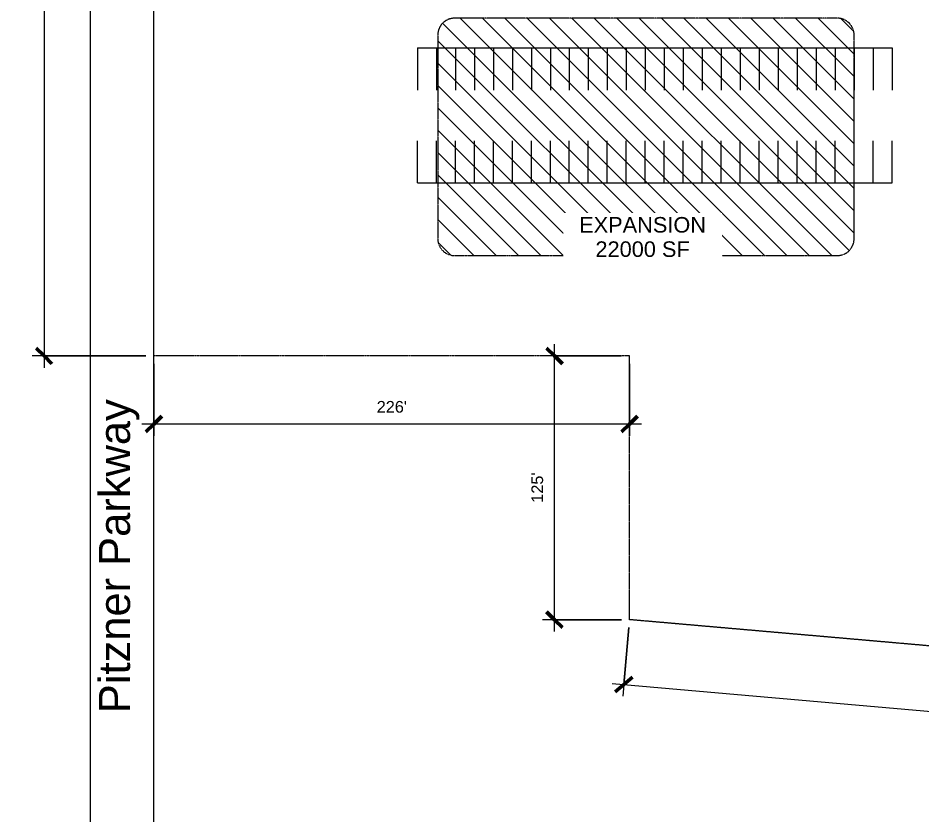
# Model space of a CAD drawing. Header units: inches. Extents: x -7427 to 42674, y -36022 to 16764.
# Drawn here: x -3704 to 1438, y -26422 to -21847 of the extents above; entities that cross this region are included whole.
import ezdxf

# ---------------------------------------------------------------- set-up
doc = ezdxf.new("R2010")
doc.units = ezdxf.units.IN
doc.header["$MEASUREMENT"] = 0
doc.linetypes.add('Hidden 1_8_', pattern=[0.1875, 0.125, -0.0625])
for name, color, linetype, lineweight in [('A-ANNO-DIMS', 211, 'Continuous', 9), ('A-ANNO-DIMS-720', 211, 'Continuous', 9), ('A-DETL-GENF', 92, 'Continuous', 9), ('A-DETL-HDLN', 90, 'Hidden 1_8_', 9), ('A-DETL-MEDM', 33, 'Continuous', 9), ('G-ANNO-TEXT', 231, 'Continuous', 9), ('L-SITE', 91, 'Continuous', 9)]:
    doc.layers.add(name, color=color, linetype=linetype, lineweight=lineweight)
doc.styles.add('Arial_1', font='arial.ttf', dxfattribs={"height": 88.517964})
doc.styles.add('Arial_2', font='arial.ttf', dxfattribs={"height": 66.388473})
doc.styles.add('Arial_3', font='arial.ttf', dxfattribs={"height": 177.035928})
doc.dimstyles.new('Linear_-_3_32__Arial', dxfattribs={"dimscale": 12, "dimtxt": 67.5, "dimasz": 7.5, "dimexe": 5.625, "dimexo": 3.75, "dimgap": 3.75, "dimtad": 1, "dimdec": 0, "dimrnd": 12, "dimzin": 1, "dimdsep": 46, "dimlunit": 4, "dimtxsty": 'Arial_2', "dimblk1": 'OBLIQUE', "dimblk2": 'OBLIQUE', "dimsah": 1, "dimcen": 0.09, "dimdle": 5.625, "dimazin": 0, "dimtfac": 1, "dimtdec": 4, "dimtix": 1, "dimtmove": 0, "dimatfit": 3, "dimfxl": 0, "dimtvp": 1, "dimfrac": 2, "dimtolj": 1, "dimtzin": 0, "dimarcsym": 0})

# ---------------------------------------------------------------- blocks, each defined once
blk = doc.blocks.new('Parking_Stall_Multiple - Parking_Stall_Multiple-256668-Level 1')
at = {"layer": 'L-SITE'}
for p, q in [((0, 2592), (0, 2700)), ((0, 2700), (240, 2700)), ((0, 2592), (240, 2592)), ((0, 2484.2), (0, 2592)), ((0, 2592), (240, 2592)), ((0, 2484), (240, 2484)), ((0, 2376), (0, 2484)), ((0, 2484), (240, 2484)), ((0, 2376), (240, 2376)), ((0, 2268), (0, 2376)), ((0, 2376), (240, 2376)), ((0, 2268), (240, 2268)), ((0, 2160), (0, 2268)), ((0, 2268), (240, 2268)), ((0, 2160), (240, 2160)), ((0, 2052), (0, 2160)), ((0, 2160), (240, 2160)), ((0, 2052), (240, 2052)), ((0, 1944), (0, 2052)), ((0, 2052), (240, 2052)), ((0, 1944), (240, 1944)), ((0, 1836), (0, 1944)), ((0, 1944), (240, 1944)), ((0, 1836), (240, 1836)), ((0, 1728), (0, 1836)), ((0, 1836), (240, 1836)), ((0, 1728), (240, 1728)), ((0, 1620), (0, 1728)), ((0, 1728), (240, 1728)), ((0, 1620), (240, 1620)), ((0, 1512), (0, 1620)), ((0, 1620), (240, 1620)), ((0, 1512), (240, 1512)), ((0, 1404), (0, 1512)), ((0, 1512), (240, 1512)), ((0, 1404), (240, 1404)), ((0, 1296), (0, 1404)), ((0, 1404), (240, 1404)), ((0, 1296), (240, 1296)), ((0, 1188), (0, 1296)), ((0, 1296), (240, 1296)), ((0, 1188), (240, 1188)), ((0, 1080), (0, 1188)), ((0, 1188), (240, 1188)), ((0, 1080), (240, 1080)), ((0, 972), (0, 1080)), ((0, 1080), (240, 1080)), ((0, 972), (240, 972)), ((0, 864), (0, 972)), ((0, 972), (240, 972)), ((0, 864), (240, 864)), ((0, 756), (0, 864)), ((0, 864), (240, 864)), ((0, 756), (240, 756)), ((0, 648), (0, 756)), ((0, 756), (240, 756)), ((0, 648), (240, 648)), ((0, 540), (0, 648)), ((0, 648), (240, 648)), ((0, 540), (240, 540)), ((0, 432), (0, 540)), ((0, 540), (240, 540)), ((0, 432), (240, 432)), ((0, 324), (0, 432)), ((0, 432), (240, 432)), ((0, 324), (240, 324)), ((0, 216), (0, 324)), ((0, 324), (240, 324)), ((0, 216), (240, 216)), ((0, 115.6), (0, 216)), ((0, 216), (240, 216)), ((0, 108), (0, 115.6)), ((0, 108), (240, 108)), ((0, 0), (0, 108)), ((0, 108), (240, 108)), ((0, 0), (240, 0))]:
    blk.add_line(p, q, dxfattribs=at)
blk = doc.blocks.new('Parking_Stall_Multiple - Parking_Stall_Multiple-256723-Level 1')
at = {"layer": 'L-SITE'}
for p, q in [((0, 0), (0, -108)), ((0, 0), (240, 0)), ((0, -108), (0, -115.6)), ((0, -108), (240, -108)), ((0, -108), (240, -108)), ((0, -115.6), (0, -216)), ((0, -216), (0, -324)), ((0, -216), (240, -216)), ((0, -216), (240, -216)), ((0, -324), (0, -432)), ((0, -324), (240, -324)), ((0, -324), (240, -324)), ((0, -432), (0, -540)), ((0, -432), (240, -432)), ((0, -432), (240, -432)), ((0, -540), (0, -648)), ((0, -540), (240, -540)), ((0, -540), (240, -540)), ((0, -648), (0, -756)), ((0, -648), (240, -648)), ((0, -648), (240, -648)), ((0, -756), (0, -864)), ((0, -756), (240, -756)), ((0, -756), (240, -756)), ((0, -864), (0, -972)), ((0, -864), (240, -864)), ((0, -864), (240, -864)), ((0, -972), (0, -1080)), ((0, -972), (240, -972)), ((0, -972), (240, -972)), ((0, -1080), (0, -1188)), ((0, -1080), (240, -1080)), ((0, -1080), (240, -1080)), ((0, -1188), (0, -1296)), ((0, -1188), (240, -1188)), ((0, -1188), (240, -1188)), ((0, -1296), (0, -1404)), ((0, -1296), (240, -1296)), ((0, -1296), (240, -1296)), ((0, -1404), (0, -1512)), ((0, -1404), (240, -1404)), ((0, -1404), (240, -1404)), ((0, -1512), (0, -1620)), ((0, -1512), (240, -1512)), ((0, -1512), (240, -1512)), ((0, -1620), (0, -1728)), ((0, -1620), (240, -1620)), ((0, -1620), (240, -1620)), ((0, -1728), (0, -1836)), ((0, -1728), (240, -1728)), ((0, -1728), (240, -1728)), ((0, -1836), (0, -1944)), ((0, -1836), (240, -1836)), ((0, -1836), (240, -1836)), ((0, -1944), (0, -2052)), ((0, -1944), (240, -1944)), ((0, -1944), (240, -1944)), ((0, -2052), (0, -2160)), ((0, -2052), (240, -2052)), ((0, -2052), (240, -2052)), ((0, -2160), (0, -2268)), ((0, -2160), (240, -2160)), ((0, -2160), (240, -2160)), ((0, -2268), (0, -2376)), ((0, -2268), (240, -2268)), ((0, -2268), (240, -2268)), ((0, -2376), (0, -2484)), ((0, -2376), (240, -2376)), ((0, -2376), (240, -2376)), ((0, -2484), (240, -2484)), ((0, -2484), (240, -2484)), ((0, -2484.2), (0, -2592)), ((0, -2592), (0, -2700)), ((0, -2592), (240, -2592)), ((0, -2592), (240, -2592)), ((0, -2700), (240, -2700))]:
    blk.add_line(p, q, dxfattribs=at)
blk = doc.blocks.new('DIMBLOCK8-Level 1')
at = {"layer": 'A-ANNO-DIMS-720'}
for p, q in [((-229.5, -25315.6), (-263.8, -25706.8)), ((-257.9, -25639.5), (-229.5, -25315.6)), ((-325.1, -25633.7), (5081.1, -26106.6)), ((5042.2, -25776.8), (5008, -26168)), ((5013.8, -26100.8), (5042.2, -25776.8))]:
    blk.add_line(p, q, dxfattribs=at)
at = {"layer": 'A-ANNO-DIMS-720', "lineweight": 50}
for p, q in [((-257.9, -25639.5), (-209.1, -25598.6)), ((-257.9, -25639.5), (-306.6, -25680.5)), ((5013.8, -26100.8), (5062.6, -26059.9)), ((5013.8, -26100.8), (4965.1, -26141.7))]:
    blk.add_line(p, q, dxfattribs=at)
at = {"layer": 'A-ANNO-DIMS-720', "color": 0, "insert": (2304.6, -25732.1), "char_height": 66.39, "width": 204.369, "attachment_point": 1, "rotation": 355, "line_spacing_factor": 0.938532, "style": 'Arial_2', "bg_fill": 3, "box_fill_scale": 1.25, "bg_fill_color": 0, "bg_fill_transparency": 0}
blk.add_mtext("441'", dxfattribs=at)
blk = doc.blocks.new('_Oblique')
at = {"color": 0, "linetype": 'ByBlock', "lineweight": -2}
blk.add_line((-0.5, -0.5), (0.5, 0.5), dxfattribs=at)
blk = doc.blocks.new('DIMBLOCK9-Level 1')
at = {"layer": 'A-ANNO-DIMS-720'}
for p, q in [((-652.4, -25338.2), (-652.4, -23702.2)), ((-270.6, -23769.7), (-719.9, -23769.7)), ((-652.4, -23769.7), (-270.6, -23769.7)), ((-270.6, -25270.7), (-719.9, -25270.7)), ((-652.4, -25270.7), (-270.6, -25270.7))]:
    blk.add_line(p, q, dxfattribs=at)
at = {"layer": 'A-ANNO-DIMS-720', "lineweight": 50}
for p, q in [((-652.4, -23769.7), (-697.4, -23724.7)), ((-652.4, -23769.7), (-607.4, -23814.7)), ((-652.4, -25270.7), (-697.4, -25225.7)), ((-652.4, -25270.7), (-607.4, -25315.7))]:
    blk.add_line(p, q, dxfattribs=at)
at = {"layer": 'A-ANNO-DIMS-720', "color": 0, "insert": (-783.6, -24605.4), "char_height": 66.39, "width": 204.369, "attachment_point": 1, "rotation": 90, "line_spacing_factor": 0.938532, "style": 'Arial_2', "bg_fill": 3, "box_fill_scale": 1.25, "bg_fill_color": 0, "bg_fill_transparency": 0}
blk.add_mtext("125'", dxfattribs=at)
blk = doc.blocks.new('DIMBLOCK52-Level 1')
at = {"layer": 'A-ANNO-DIMS-720'}
for p, q in [((-2931.6, -23814.7), (-2931.6, -24224.7)), ((-2931.6, -24157.2), (-2931.6, -23814.7)), ((-225.6, -23814.7), (-225.6, -24224.7)), ((-225.6, -24157.2), (-225.6, -23814.7)), ((-158.1, -24157.2), (-2999.1, -24157.2))]:
    blk.add_line(p, q, dxfattribs=at)
at = {"layer": 'A-ANNO-DIMS-720', "lineweight": 50}
for p, q in [((-2931.6, -24157.2), (-2886.6, -24112.2)), ((-225.6, -24157.2), (-180.6, -24112.2)), ((-2931.6, -24157.2), (-2976.6, -24202.2)), ((-225.6, -24157.2), (-270.6, -24202.2))]:
    blk.add_line(p, q, dxfattribs=at)
at = {"layer": 'A-ANNO-DIMS-720', "color": 0, "insert": (-1663.8, -24026.1), "char_height": 66.39, "width": 204.369, "attachment_point": 1, "line_spacing_factor": 0.938532, "style": 'Arial_2', "bg_fill": 3, "box_fill_scale": 1.25, "bg_fill_color": 0, "bg_fill_transparency": 0}
blk.add_mtext("226'", dxfattribs=at)
blk = doc.blocks.new('DIMBLOCK54-Level 1')
at = {"layer": 'A-ANNO-DIMS-720', "lineweight": 50}
for p, q in [((-3556, -19470.1), (-3601, -19425.1)), ((-3556, -19470.1), (-3511, -19515.1)), ((-3556, -23769.7), (-3601, -23724.7)), ((-3556, -23769.7), (-3511, -23814.7))]:
    blk.add_line(p, q, dxfattribs=at)
at = {"layer": 'A-ANNO-DIMS-720'}
for p, q in [((-3556, -19402.6), (-3556, -23837.2)), ((-2976.6, -19470.1), (-3623.5, -19470.1)), ((-3556, -19470.1), (-2976.6, -19470.1)), ((-2976.6, -23769.7), (-3623.5, -23769.7)), ((-3556, -23769.7), (-2976.6, -23769.7))]:
    blk.add_line(p, q, dxfattribs=at)
at = {"layer": 'A-ANNO-DIMS-720', "color": 0, "insert": (-3687.1, -21705), "char_height": 66.39, "width": 204.369, "attachment_point": 1, "rotation": 90, "line_spacing_factor": 0.938532, "style": 'Arial_2', "bg_fill": 3, "box_fill_scale": 1.25, "bg_fill_color": 0, "bg_fill_transparency": 0}
blk.add_mtext("358'", dxfattribs=at)

msp = doc.modelspace()

# ---------------------------------------------------------------- hatches: boundary and pattern name
at = {"layer": 'A-DETL-GENF'}
h = msp.add_hatch(dxfattribs=at)
h.set_pattern_fill('FP_1', color=9, style=0, pattern_type=2)
h.set_pattern_definition([(135, (0, 0), (-63.6396, -63.6396), [])])
h.paths.add_polyline_path([(956.3, -23198.4), (963.1, -23198.1), (970, -23197.4), (976.7, -23196.2), (983.3, -23194.5), (989.8, -23192.3), (996.2, -23189.7), (1002.3, -23186.6), (1008.2, -23183.1), (1013.8, -23179.2), (1019.2, -23174.9), (1024.2, -23170.2), (1028.8, -23165.2), (1033.1, -23159.9), (1037.1, -23154.3), (1040.5, -23148.4), (1043.6, -23142.2), (1046.2, -23135.9), (1048.4, -23129.4), (1050.1, -23122.8), (1051.3, -23116), (1052, -23109.2), (1052.3, -23102.4), (1052, -21937), (1051.3, -21930.2), (1050.1, -21923.4), (1048.4, -21916.8), (1046, -21909.7), (1043.6, -21903.9), (1040.5, -21897.8), (1037.1, -21891.9), (1033.1, -21886.3), (1028.8, -21881), (1024.2, -21875.9), (1019.2, -21871.3), (1013.8, -21867), (1008.2, -21863.1), (1002.3, -21859.6), (996.2, -21856.5), (989.8, -21853.9), (983.3, -21851.7), (976.7, -21850), (970, -21848.8), (963.1, -21848.1), (956.3, -21847.8), (-1227.2, -21848.1), (-1234, -21848.8), (-1240.7, -21850), (-1247.4, -21851.7), (-1253.9, -21853.9), (-1260.2, -21856.5), (-1266.4, -21859.6), (-1272.2, -21863.1), (-1277.9, -21867), (-1283.2, -21871.3), (-1288.2, -21875.9), (-1292.9, -21881), (-1297.2, -21886.3), (-1301.1, -21891.9), (-1304.6, -21897.8), (-1309.3, -21907.8), (-1310.3, -21910.3), (-1312.5, -21916.8), (-1314.1, -21923.4), (-1315.4, -21930.2), (-1316.1, -21937), (-1316.3, -21943.8), (-1316.1, -23109.2), (-1315.4, -23116), (-1314.1, -23122.8), (-1312.5, -23129.4), (-1310.3, -23135.9), (-1307.7, -23142.2), (-1304.6, -23148.4), (-1301.1, -23154.3), (-1297.2, -23159.9), (-1292.9, -23165.2), (-1288.2, -23170.2), (-1283.2, -23174.9), (-1277.9, -23179.2), (-1272.2, -23183.1), (-1266.4, -23186.6), (-1260.2, -23189.7), (-1253.9, -23192.3), (-1247.4, -23194.5), (-1240.7, -23196.2), (-1234, -23197.4), (-1227.2, -23198.1), (-1220.3, -23198.4), (416.4, -23198.4)], flags=0)

# ---------------------------------------------------------------- linework, layer by layer
at = {"layer": 'A-DETL-HDLN'}
for p, q in [((956.3, -21847.8), (-1220.3, -21847.8)), ((-1316.3, -21943.8), (-1316.3, -23102.4)), ((1052.3, -23102.4), (1052.3, -21943.8)), ((-1220.3, -23198.4), (956.3, -23198.4)), ((-225.6, -23769.7), (-2931.6, -23769.7)), ((-225.6, -25270.7), (-225.6, -23769.7)), ((5046.1, -25732), (-225.6, -25270.7))]:
    msp.add_line(p, q, dxfattribs=at)
for centre, start, end in [((-1220.3, -21943.8), 90, 180), ((956.3, -21943.8), 360, 90), ((-1220.3, -23102.4), 180, 270), ((956.3, -23102.4), 270, 0)]:
    msp.add_arc(centre, 96, start, end, dxfattribs=at)
at = {"layer": 'A-DETL-MEDM'}
for p, q in [((-3291.6, -26421.8), (-3291.6, -18711.6)), ((-2931.6, -26421.8), (-2931.6, -18711.6))]:
    msp.add_line(p, q, dxfattribs=at)

# ---------------------------------------------------------------- block references
at = {"layer": 'L-SITE'}
for name, p, rotation in [('Parking_Stall_Multiple - Parking_Stall_Multiple-256668-Level 1', (-1431.9, -22017.1), 269.9999999999997), ('Parking_Stall_Multiple - Parking_Stall_Multiple-256723-Level 1', (-1431.9, -22785.1), 89.99999999999972)]:
    msp.add_blockref(name, p, dxfattribs=dict(at, rotation=rotation))

# ---------------------------------------------------------------- next in the draw order: texts
at = {"layer": 'G-ANNO-TEXT', "color": 7, "insert": (-151.2, -22979.2), "char_height": 88.52, "width": 858.6, "attachment_point": 2, "line_spacing_factor": 0.938532, "style": 'Arial_1', "bg_fill": 3, "box_fill_scale": 1.25, "bg_fill_color": 0, "bg_fill_transparency": 0}
msp.add_mtext('EXPANSION\\P22000 SF', dxfattribs=at)
at = {"layer": 'G-ANNO-TEXT', "color": 7, "insert": (-3243.7, -25802.7), "char_height": 177.036, "width": 2112.48, "attachment_point": 1, "rotation": 90, "line_spacing_factor": 0.938532, "style": 'Arial_3', "bg_fill": 3, "box_fill_scale": 1.25, "bg_fill_color": 0, "bg_fill_transparency": 0}
msp.add_mtext('Pitzner Parkway\\P', dxfattribs=at)

# ---------------------------------------------------------------- next in the draw order: dimensions: what is measured, and where the dimension line sits
at = {"layer": 'A-ANNO-DIMS'}
dim = msp.add_linear_dim(base=(5013.8, -26100.8), p1=(-225.6, -25270.7), p2=(5046.1, -25732), angle=355, dimstyle='Linear_-_3_32__Arial', override={"dimpost": '<>', "dimfxl": 5291.862486}, dxfattribs=at)
dim.commit()
dim.dimension.update_dxf_attribs({"geometry": 'DIMBLOCK8-Level 1', "text_midpoint": (2384.9, -25791.6)})

# ---------------------------------------------------------------- next in the draw order: dimensions: what is measured, and where the dimension line sits
dim = msp.add_linear_dim(base=(-652.4, -23769.7), p1=(-225.6, -25270.7), p2=(-225.6, -23769.7), angle=90, dimstyle='Linear_-_3_32__Arial', override={"dimpost": '<>', "dimfxl": 1501.049864}, dxfattribs=at)
dim.commit()
dim.dimension.update_dxf_attribs({"geometry": 'DIMBLOCK9-Level 1', "text_midpoint": (-731.3, -24520.2)})

# ---------------------------------------------------------------- next in the draw order: dimensions: what is measured, and where the dimension line sits
dim = msp.add_linear_dim(base=(-2931.6, -24157.2), p1=(-225.6, -23769.7), p2=(-2931.6, -23769.7), dimstyle='Linear_-_3_32__Arial', override={"dimpost": '<>', "dimfxl": 2706}, dxfattribs=at)
dim.commit()
dim.dimension.update_dxf_attribs({"geometry": 'DIMBLOCK52-Level 1', "text_midpoint": (-1578.6, -24078.4)})

# ---------------------------------------------------------------- next in the draw order: dimensions: what is measured, and where the dimension line sits
dim = msp.add_linear_dim(base=(-3556, -23769.7), p1=(-2931.6, -19470.1), p2=(-2931.6, -23769.7), angle=90, dimstyle='Linear_-_3_32__Arial', override={"dimpost": '<>', "dimfxl": 4299.634203}, dxfattribs=at)
dim.commit()
dim.dimension.update_dxf_attribs({"geometry": 'DIMBLOCK54-Level 1', "text_midpoint": (-3634.9, -21619.9)})

doc.saveas('drawing.dxf')
